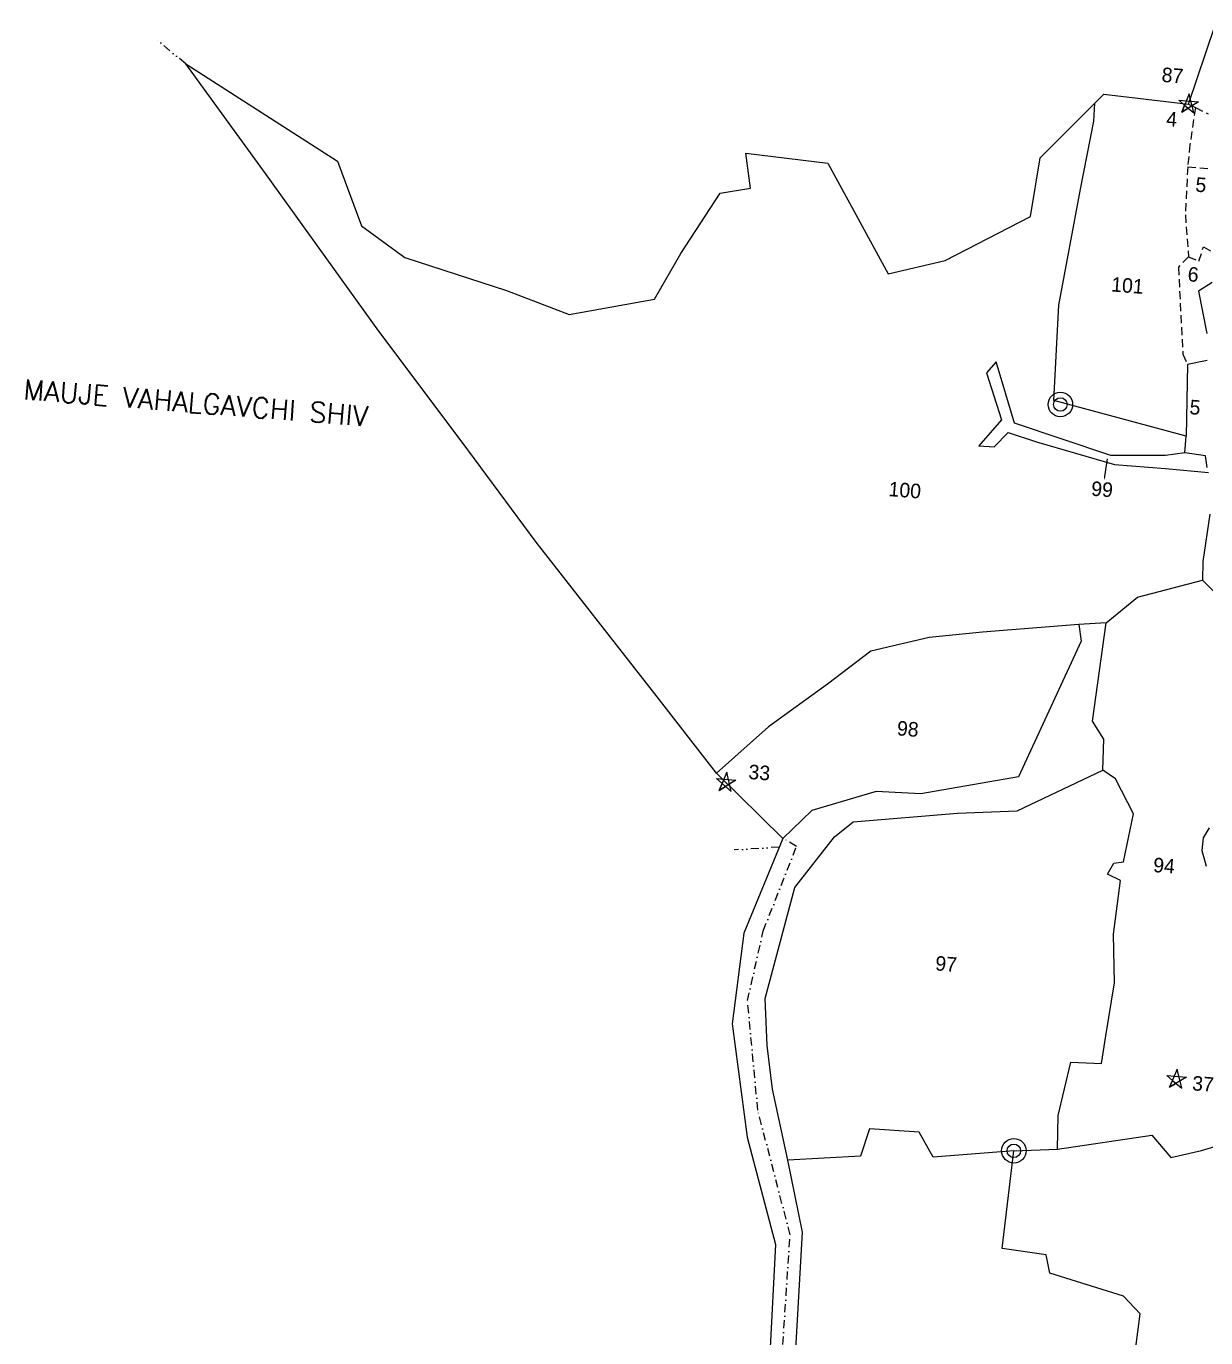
# Model space of a CAD drawing. Header units: metres. Extents: x 292752 to 294952, y 2098977 to 2102453.
# Drawn here: x 292752 to 293486, y 2099754 to 2100570 of the extents above; entities that cross this region are included whole.
import ezdxf
from ezdxf.enums import TextEntityAlignment as Align

# ---------------------------------------------------------------- set-up
doc = ezdxf.new("R2010")
doc.units = ezdxf.units.M
for name, pattern in [('DASHDOT', [1, 0.5, -0.25, 0, -0.25]), ('DASHED', [0.75, 0.5, -0.25]), ('DIVIDE', [1.25, 0.5, -0.25, 0, -0.25, 0, -0.25])]:
    doc.linetypes.add(name, pattern=pattern)
for name, color, linetype in [('POLY_PARCEL', 6, 'Continuous'), ('POLY_SUBPARCEL', 6, 'DASHED'), ('POLY_WATER', 4, 'Continuous'), ('TEXT_MAPIN', 7, 'Continuous'), ('TEXT_MAPOUT', 7, 'Continuous'), ('TEXT_PARCEL', 7, 'Continuous'), ('V_BOUND_LINE', 7, 'Continuous'), ('V_BOUND_STREAM_LINE', 7, 'DASHDOT'), ('V_DIVIDE_LINE', 7, 'DIVIDE')]:
    doc.layers.add(name, color=color, linetype=linetype)
doc.styles.get("Standard").update_dxf_attribs({"font": 'simplex.shx'})
doc.styles.add('TEXT_MAP', font='', dxfattribs={"height": 2.5})
doc.styles.get('TEXT_MAP').set_extended_font_data('Kruti Dev 050')

msp = doc.modelspace()

# ---------------------------------------------------------------- linework, layer by layer
for p, q in [((293475.7, 2100527.55), (293471.03, 2100516.29)), ((293478.54, 2100515.7), (293475.7, 2100527.55)), ((293469.28, 2100523.61), (293481.43, 2100522.65)), ((293472.81, 2100520.59), (293469.28, 2100523.61)), ((293481.43, 2100522.65), (293471.03, 2100516.28)), ((293471.03, 2100516.28), (293472.81, 2100520.59)), ((293471.03, 2100516.29), (293475, 2100518.72)), ((293472.81, 2100520.59), (293475, 2100518.72)), ((293475, 2100518.72), (293478.54, 2100515.7)), ((293423.11, 2100289.54), (293424.82, 2100300.47)), ((293181.43, 2100101.54), (293193.58, 2100100.58)), ((293184.96, 2100098.52), (293181.43, 2100101.54)), ((293187.85, 2100105.48), (293183.18, 2100094.22)), ((293190.69, 2100093.62), (293187.85, 2100105.48)), ((293193.58, 2100100.58), (293183.18, 2100094.21)), ((293183.18, 2100094.21), (293184.96, 2100098.52)), ((293183.18, 2100094.22), (293187.16, 2100096.65)), ((293184.96, 2100098.52), (293187.16, 2100096.65)), ((293187.16, 2100096.65), (293190.69, 2100093.62)), ((293461.71, 2099916.83), (293473.86, 2099915.87)), ((293465.25, 2099913.82), (293461.71, 2099916.83)), ((293473.86, 2099915.87), (293463.46, 2099909.51)), ((293463.46, 2099909.51), (293465.25, 2099913.82)), ((293468.14, 2099920.77), (293463.47, 2099909.51)), ((293465.25, 2099913.82), (293467.44, 2099911.94)), ((293470.98, 2099908.92), (293468.14, 2099920.77)), ((293463.47, 2099909.51), (293467.44, 2099911.94)), ((293467.44, 2099911.94), (293470.98, 2099908.92))]:
    msp.add_line(p, q)
for centre, radius in [((293395.47, 2100334.33), 7.63), ((293395.47, 2100334.33), 4.2), ((293366.52, 2099869.98), 7.63), ((293366.52, 2099869.98), 4.2)]:
    msp.add_circle(centre, radius)
msp.add_solid([(293423.52, 2100289.48), (293422.73, 2100287.07), (293422.7, 2100289.61)])
at = {"layer": 'POLY_PARCEL'}
for p, q in [((293416.37, 2100510.66), (293416.82, 2100521.74)), ((293407.89, 2100468.39), (293416.37, 2100510.66)), ((293394.54, 2100396.09), (293407.89, 2100468.39)), ((293489.84, 2100410.27), (293481.46, 2100404.82)), ((293481.46, 2100404.82), (293486.6, 2100378.59)), ((293391.38, 2100336.74), (293394.54, 2100396.09)), ((293355.42, 2100360.97), (293349.57, 2100353.97)), ((293349.57, 2100353.97), (293358.83, 2100324.86)), ((293366.85, 2100322.79), (293355.42, 2100360.97)), ((293474.5, 2100359.22), (293473.74, 2100314.66)), ((293486.92, 2100361.6), (293474.5, 2100359.22)), ((293473.74, 2100314.66), (293391.38, 2100336.74)), ((293358.83, 2100324.86), (293344.79, 2100308.65)), ((293426.86, 2100302.66), (293366.85, 2100322.79)), ((293354.36, 2100307.9), (293363.01, 2100316.83)), ((293363.01, 2100316.83), (293380.6, 2100311.12)), ((293472.89, 2100304.19), (293473.74, 2100314.66)), ((293344.79, 2100308.65), (293354.36, 2100307.9)), ((293380.6, 2100311.12), (293429.06, 2100296.95)), ((293460.79, 2100302.62), (293426.86, 2100302.66)), ((293429.06, 2100296.95), (293460.87, 2100294.44)), ((293472.89, 2100304.19), (293460.79, 2100302.62)), ((293485.81, 2100302.28), (293472.89, 2100304.19)), ((293486.73, 2100295.09), (293485.81, 2100302.28)), ((293460.87, 2100294.44), (293487.63, 2100292.09)), ((293488.46, 2100266.16), (293484.19, 2100236.64)), ((293484.19, 2100236.64), (293483.92, 2100224.98)), ((293443.51, 2100214.48), (293483.92, 2100224.98)), ((293483.92, 2100224.98), (293492.04, 2100216.88)), ((293423.9, 2100198.48), (293443.51, 2100214.48)), ((293347, 2100192.74), (293313.91, 2100189.42)), ((293406.86, 2100197.46), (293347, 2100192.74)), ((293313.91, 2100189.42), (293277.61, 2100180.77)), ((293277.61, 2100180.77), (293250.5, 2100160.22)), ((293250.5, 2100160.22), (293213.78, 2100133.72)), ((293213.78, 2100133.72), (293181.46, 2100104.87)), ((293429.77, 2100101.34), (293421.79, 2100106.83)), ((293440.94, 2100079.57), (293429.77, 2100101.34)), ((293434.76, 2100049.77), (293440.94, 2100079.57)), ((293487.99, 2100070.85), (293484.43, 2100064.69)), ((293484.43, 2100064.69), (293483.51, 2100056.8)), ((293483.51, 2100056.8), (293486.11, 2100047.1)), ((293424.75, 2100042.2), (293428.76, 2100048.85)), ((293428.76, 2100048.85), (293434.76, 2100049.77)), ((293432.79, 2100038.08), (293424.75, 2100042.2)), ((293428.45, 2100004.87), (293432.79, 2100038.08)), ((293429.19, 2099974.52), (293428.45, 2100004.87)), ((293423.8, 2099941.53), (293429.19, 2099974.52)), ((293421.05, 2099924.33), (293423.8, 2099941.53)), ((293394.11, 2099891.99), (293401.95, 2099925.14)), ((293401.95, 2099925.14), (293421.05, 2099924.33)), ((293393.77, 2099870.96), (293394.11, 2099891.99)), ((293276.68, 2099883.68), (293271.16, 2099866.71)), ((293307.52, 2099881.6), (293276.68, 2099883.68)), ((293316.38, 2099865.93), (293307.52, 2099881.6)), ((293483.38, 2099870.25), (293524.04, 2099882.36)), ((293393.77, 2099870.96), (293452.42, 2099879.65)), ((293452.42, 2099879.65), (293464.22, 2099865.84)), ((293271.16, 2099866.71), (293225.93, 2099864.15)), ((293366.52, 2099869.98), (293316.38, 2099865.93)), ((293359.29, 2099809.27), (293366.52, 2099869.98)), ((293366.52, 2099869.98), (293393.77, 2099870.96)), ((293464.22, 2099865.84), (293483.38, 2099870.25)), ((293386.62, 2099805.23), (293359.29, 2099809.27)), ((293388.86, 2099793.91), (293386.62, 2099805.23)), ((293434.75, 2099779.49), (293388.86, 2099793.91)), ((293445.04, 2099768.59), (293434.75, 2099779.49)), ((293442.22, 2099746.18), (293445.04, 2099768.59))]:
    msp.add_line(p, q, dxfattribs=at)
at = {"layer": 'POLY_SUBPARCEL', "ltscale": 10}
for p, q in [((293475.2, 2100521.16), (293479.46, 2100519.09)), ((293479.46, 2100519.09), (293476.11, 2100496.11)), ((293479.46, 2100519.09), (293487.47, 2100515.21)), ((293476.11, 2100496.11), (293474.7, 2100482.16)), ((293474.7, 2100482.16), (293473.26, 2100452.32)), ((293474.7, 2100482.16), (293487.16, 2100481.17)), ((293473.26, 2100452.32), (293475.18, 2100426.19)), ((293481.7, 2100423.54), (293484.54, 2100432.48)), ((293484.54, 2100432.48), (293501.08, 2100422.85)), ((293475.18, 2100426.19), (293468.92, 2100419.87)), ((293468.92, 2100419.87), (293471.67, 2100365.55)), ((293475.18, 2100426.19), (293481.7, 2100423.54)), ((293471.67, 2100365.55), (293474.5, 2100359.22))]:
    msp.add_line(p, q, dxfattribs=at)
at = {"layer": 'POLY_WATER'}
for p, q in [((293423.9, 2100198.48), (293406.86, 2100197.46)), ((293406.86, 2100197.46), (293408.41, 2100187.09)), ((293415.52, 2100137.28), (293423.9, 2100198.48)), ((293408.41, 2100187.09), (293369.42, 2100102.69)), ((293422.52, 2100126.09), (293415.52, 2100137.28)), ((293421.79, 2100106.83), (293422.52, 2100126.09)), ((293369.42, 2100102.69), (293308.66, 2100092.12)), ((293368.54, 2100081.48), (293421.79, 2100106.83)), ((293280.78, 2100093.53), (293240.81, 2100081.71)), ((293308.66, 2100092.12), (293280.78, 2100093.53)), ((293240.81, 2100081.71), (293222.68, 2100064.39)), ((293266.57, 2100074.73), (293331.36, 2100080.08)), ((293331.36, 2100080.08), (293368.54, 2100081.48)), ((293254.8, 2100065.42), (293266.57, 2100074.73)), ((293222.68, 2100064.39), (293198.52, 2100005.45)), ((293230.23, 2100033.86), (293254.8, 2100065.42)), ((293211.77, 2099964.79), (293230.23, 2100033.86)), ((293198.52, 2100005.45), (293191.23, 2099948.99)), ((293213, 2099935.53), (293211.77, 2099964.79)), ((293191.23, 2099948.99), (293200.65, 2099878.5)), ((293216.4, 2099908.25), (293213, 2099935.53)), ((293225.93, 2099864.15), (293216.4, 2099908.25)), ((293200.65, 2099878.5), (293218.24, 2099811.7)), ((293235.01, 2099819.3), (293225.93, 2099864.15)), ((293231.63, 2099761), (293235.01, 2099819.3)), ((293218.24, 2099811.7), (293210.98, 2099670.08)), ((293226.89, 2099680.98), (293231.63, 2099761))]:
    msp.add_line(p, q, dxfattribs=at)
at = {"layer": 'V_BOUND_LINE'}
for p, q in [((293475.2, 2100521.16), (293491.57, 2100569.67)), ((292900.72, 2100478.08), (292851.14, 2100546.35)), ((292851.14, 2100546.35), (292945.51, 2100485.8)), ((293416.82, 2100521.74), (293422.5, 2100527.4)), ((293422.5, 2100527.4), (293475.2, 2100521.16)), ((293382.81, 2100487.89), (293416.82, 2100521.74)), ((292945.51, 2100485.8), (292960.62, 2100445.54)), ((293202.62, 2100469), (293199.67, 2100490.73)), ((293199.67, 2100490.73), (293250.82, 2100484.55)), ((293250.82, 2100484.55), (293288.4, 2100415.65)), ((293376.91, 2100451.3), (293382.81, 2100487.89)), ((292971.27, 2100379.87), (292900.72, 2100478.08)), ((293183.72, 2100465.83), (293202.62, 2100469)), ((293159.25, 2100428.35), (293183.72, 2100465.83)), ((292960.62, 2100445.54), (292987.52, 2100425.68)), ((293323.84, 2100423.96), (293376.91, 2100451.3)), ((293142.88, 2100399.8), (293159.25, 2100428.35)), ((292987.52, 2100425.68), (293050.81, 2100405.28)), ((293288.4, 2100415.65), (293323.84, 2100423.96)), ((293050.81, 2100405.28), (293089.79, 2100390.38)), ((293089.79, 2100390.38), (293142.88, 2100399.8)), ((293023.19, 2100310.91), (292971.27, 2100379.87)), ((293069.33, 2100248.67), (293023.19, 2100310.91)), ((293141.63, 2100156.25), (293069.33, 2100248.67)), ((293181.46, 2100104.87), (293141.63, 2100156.25)), ((293222.68, 2100064.39), (293181.46, 2100104.87))]:
    msp.add_line(p, q, dxfattribs=at)
at = {"layer": 'V_BOUND_STREAM_LINE', "ltscale": 10}
for p, q in [((293231.25, 2100059.41), (293222.68, 2100064.39)), ((293210.61, 2100006.93), (293231.25, 2100059.41)), ((293200.75, 2099963.41), (293210.61, 2100006.93)), ((293207.19, 2099895.18), (293200.75, 2099963.41)), ((293227.27, 2099817.74), (293207.19, 2099895.18)), ((293217.38, 2099668.87), (293227.27, 2099817.74))]:
    msp.add_line(p, q, dxfattribs=at)
at = {"layer": 'V_DIVIDE_LINE', "ltscale": 10}
for p, q in [((292851.14, 2100546.35), (292832.83, 2100561.53)), ((293220.46, 2100058.97), (293192.55, 2100057.19))]:
    msp.add_line(p, q, dxfattribs=at)

# ---------------------------------------------------------------- texts
at = {"layer": 'TEXT_MAPIN', "style": 'TEXT_MAP'}
for s, height, p in [('4', 9.03, (293461.06, 2100507.63)), ('5', 9.03, (293479.27, 2100466.78)), ('6', 9.03, (293474.45, 2100411.04)), ('5', 9.03, (293475.6, 2100328.37)), ('33', 9.029, (293201.09, 2100101.39)), ('37', 9.029, (293477.22, 2099907.66))]:
    msp.add_text(s, height=height, rotation=355.48764, dxfattribs=at).set_placement(p)
at = {"layer": 'TEXT_MAPOUT', "style": 'TEXT_MAP'}
msp.add_text('87', height=9.029, rotation=355.48764, dxfattribs=at).set_placement((293458.24, 2100535.13))
at = {"layer": 'TEXT_MAPOUT'}
msp.add_text('MAUJE VAHALGAVCHI SHIV', height=12.5396, rotation=355.48764, dxfattribs=at).set_placement((292749.75, 2100337.62))
at = {"layer": 'TEXT_PARCEL', "style": 'TEXT_MAP'}
for s, p in [('101', (293437.25, 2100408.4)), ('100', (293298.69, 2100281.06)), ('99', (293421.45, 2100281.59)), ('98', (293300.56, 2100132.51)), ('94', (293460.02, 2100047.43)), ('97', (293324.41, 2099986.26))]:
    msp.add_text(s, height=9.029, rotation=355.48764, dxfattribs=at).set_placement(p, align=Align.MIDDLE)

doc.saveas('drawing.dxf')
